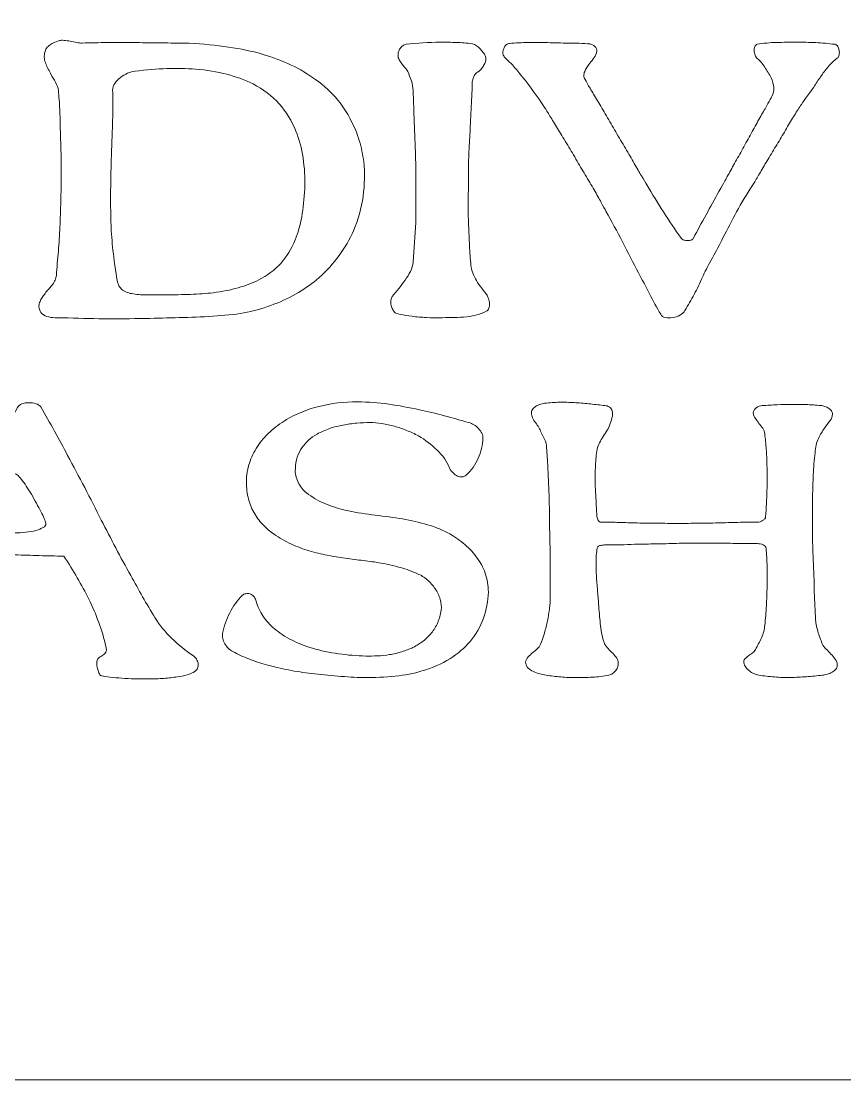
# Model space of a CAD drawing. Header units: inches. Extents: x 1.53 to 7.36, y 2.59 to 4.07.
# Drawn here: x 3.771 to 4.0908, y 2.5947 to 3.0057 of the extents above; entities that cross this region are included whole.
import ezdxf

# ---------------------------------------------------------------- set-up
doc = ezdxf.new("R2010")
doc.units = ezdxf.units.IN
doc.header["$MEASUREMENT"] = 0
doc.layers.add('Outlines & Holes', color=7, linetype='Continuous', lineweight=0)
doc.layers.add('Text', color=7, linetype='Continuous', lineweight=0)

# ---------------------------------------------------------------- blocks, each defined once
blk = doc.blocks.new('Block_0')
at = {"layer": 'Outlines & Holes'}
blk.add_lwpolyline([(7.36083, 3.39872), (3.23391, 3.39872), (2.54601, 4.07472), (1.53083, 4.07472), (1.53083, 2.59472), (7.36083, 2.59472)], close=True, dxfattribs=at)
blk = doc.blocks.new('Block_15')
at = {"layer": 'Text'}
for points, knots in [([(3.78591, 2.99813), (3.78637, 2.99823), (3.78697, 2.99826), (3.78771, 2.99821), (3.78846, 2.99815), (3.78926, 2.99805), (3.79012, 2.99789), (3.79098, 2.99773), (3.79181, 2.99757), (3.79261, 2.9974), (3.79341, 2.99724), (3.7941, 2.99717), (3.79468, 2.99717), (3.798, 2.99727), (3.8013, 2.99733), (3.80456, 2.99733), (3.80783, 2.99733), (3.81112, 2.99733), (3.81445, 2.99733), (3.81777, 2.99733), (3.82107, 2.9973), (3.82433, 2.99724), (3.8276, 2.99719), (3.83089, 2.99717), (3.83422, 2.99717), (3.83972, 2.99695), (3.84488, 2.99652), (3.84969, 2.99588), (3.8545, 2.99524), (3.85897, 2.99438), (3.8631, 2.99331), (3.86723, 2.99214), (3.87104, 2.99077), (3.87453, 2.98922), (3.87803, 2.98767), (3.88121, 2.98588), (3.88407, 2.98385), (3.88751, 2.9816), (3.89049, 2.97903), (3.89301, 2.97614), (3.89553, 2.97326), (3.8976, 2.97015), (3.8992, 2.96684), (3.90046, 2.96449), (3.90149, 2.96197), (3.9023, 2.9593), (3.9031, 2.95662), (3.90367, 2.9539), (3.90402, 2.95111), (3.90447, 2.94673), (3.90439, 2.94223), (3.90376, 2.93764), (3.90313, 2.93303), (3.90189, 2.92859), (3.90006, 2.92432), (3.89857, 2.921), (3.89671, 2.91779), (3.89447, 2.91469), (3.89224, 2.91159), (3.88963, 2.9087), (3.88665, 2.90603), (3.88424, 2.90399), (3.88158, 2.90209), (3.87866, 2.90033), (3.87574, 2.89856), (3.87255, 2.89704), (3.86912, 2.89576), (3.86591, 2.89447), (3.86247, 2.89346), (3.8588, 2.89271), (3.85513, 2.89196), (3.85124, 2.89148), (3.84711, 2.89127), (3.84275, 2.89094), (3.8384, 2.89073), (3.83405, 2.89062), (3.82969, 2.89051), (3.82534, 2.89041), (3.82098, 2.8903), (3.81571, 2.8902), (3.81043, 2.89014), (3.80516, 2.89014), (3.79989, 2.89014), (3.79462, 2.89025), (3.78935, 2.89046), (3.78832, 2.89046), (3.7872, 2.89046), (3.786, 2.89046), (3.78479, 2.89046), (3.78365, 2.89054), (3.78256, 2.8907), (3.78147, 2.89086), (3.78052, 2.89118), (3.77972, 2.89167), (3.77892, 2.89215), (3.7784, 2.89287), (3.77817, 2.89383), (3.77794, 2.89447), (3.77789, 2.89506), (3.778, 2.8956), (3.77811, 2.89613), (3.77829, 2.89667), (3.77852, 2.8972), (3.77875, 2.89773), (3.77906, 2.89827), (3.77946, 2.89881), (3.77986, 2.89934), (3.78026, 2.89988), (3.78067, 2.90041), (3.78107, 2.90094), (3.7815, 2.90145), (3.78196, 2.90193), (3.78241, 2.90242), (3.78284, 2.90292), (3.78325, 2.90346), (3.78365, 2.90399), (3.78396, 2.90455), (3.78419, 2.90514), (3.78442, 2.90573), (3.78459, 2.90635), (3.78471, 2.90699), (3.78494, 2.91009), (3.78519, 2.91322), (3.78548, 2.91638), (3.78577, 2.91953), (3.78597, 2.92266), (3.78608, 2.92576), (3.78619, 2.92908), (3.78631, 2.93242), (3.78643, 2.93579), (3.78654, 2.93916), (3.7866, 2.9425), (3.7866, 2.94582), (3.7866, 2.9486), (3.78657, 2.95144), (3.78651, 2.95432), (3.78645, 2.95721), (3.78637, 2.96005), (3.78625, 2.96283), (3.78625, 2.96539), (3.78619, 2.96793), (3.78608, 2.97045), (3.78597, 2.97296), (3.78579, 2.97545), (3.78557, 2.97791), (3.78557, 2.97898), (3.78531, 2.98005), (3.78479, 2.98112), (3.78428, 2.98219), (3.78368, 2.98326), (3.78299, 2.98433), (3.78264, 2.98507), (3.78227, 2.9858), (3.78187, 2.98649), (3.78147, 2.98719), (3.78112, 2.98788), (3.78084, 2.98858), (3.78055, 2.98927), (3.78032, 2.98997), (3.78015, 2.99067), (3.77998, 2.99136), (3.77995, 2.99203), (3.78006, 2.99267), (3.78018, 2.99353), (3.78038, 2.99422), (3.78067, 2.99476), (3.78095, 2.99529), (3.78135, 2.99577), (3.78187, 2.9962), (3.78239, 2.99663), (3.78296, 2.99698), (3.78359, 2.99724), (3.78422, 2.99751), (3.78499, 2.99781), (3.78591, 2.99813)], [0, 0, 0, 0, 1, 1, 1, 2, 2, 2, 3, 3, 3, 4, 4, 4, 5, 5, 5, 6, 6, 6, 7, 7, 7, 8, 8, 8, 9, 9, 9, 10, 10, 10, 11, 11, 11, 12, 12, 12, 13, 13, 13, 14, 14, 14, 15, 15, 15, 16, 16, 16, 17, 17, 17, 18, 18, 18, 19, 19, 19, 20, 20, 20, 21, 21, 21, 22, 22, 22, 23, 23, 23, 24, 24, 24, 25, 25, 25, 26, 26, 26, 27, 27, 27, 28, 28, 28, 29, 29, 29, 30, 30, 30, 31, 31, 31, 32, 32, 32, 33, 33, 33, 34, 34, 34, 35, 35, 35, 36, 36, 36, 37, 37, 37, 38, 38, 38, 39, 39, 39, 40, 40, 40, 41, 41, 41, 42, 42, 42, 43, 43, 43, 44, 44, 44, 45, 45, 45, 46, 46, 46, 47, 47, 47, 48, 48, 48, 49, 49, 49, 50, 50, 50, 51, 51, 51, 52, 52, 52, 53, 53, 53, 54, 54, 54, 55, 55, 55, 56, 56, 56, 57, 57, 57, 58, 58, 58, 58]), ([(3.92043, 2.99668), (3.92479, 2.99722), (3.9292, 2.99749), (3.93367, 2.99749), (3.93585, 2.99749), (3.93794, 2.99746), (3.93995, 2.9974), (3.94195, 2.99735), (3.94404, 2.99717), (3.94622, 2.99684), (3.94679, 2.99674), (3.94734, 2.9965), (3.94785, 2.99612), (3.94837, 2.99575), (3.94886, 2.99532), (3.94932, 2.99484), (3.94977, 2.99436), (3.9502, 2.99382), (3.9506, 2.99323), (3.95101, 2.99264), (3.95126, 2.99208), (3.95138, 2.99155), (3.95149, 2.99133), (3.95149, 2.99096), (3.95138, 2.99042), (3.95126, 2.98989), (3.95106, 2.98936), (3.95078, 2.98882), (3.95049, 2.98828), (3.95017, 2.9878), (3.94983, 2.98738), (3.94949, 2.98695), (3.94914, 2.98657), (3.9488, 2.98625), (3.948, 2.98583), (3.94742, 2.98534), (3.94708, 2.98481), (3.94674, 2.98427), (3.94648, 2.98369), (3.94631, 2.98305), (3.94613, 2.9824), (3.94605, 2.98173), (3.94605, 2.98104), (3.94605, 2.98034), (3.94605, 2.97957), (3.94605, 2.97871), (3.94593, 2.97646), (3.94582, 2.97419), (3.9457, 2.97189), (3.94559, 2.96959), (3.94547, 2.96732), (3.94536, 2.96507), (3.94525, 2.96208), (3.9451, 2.95911), (3.94493, 2.95617), (3.94476, 2.95323), (3.94467, 2.95031), (3.94467, 2.94742), (3.94467, 2.94411), (3.94464, 2.94079), (3.94459, 2.93748), (3.94453, 2.93416), (3.94456, 2.93079), (3.94467, 2.92737), (3.94479, 2.9248), (3.9449, 2.92221), (3.94502, 2.91959), (3.94513, 2.91696), (3.9453, 2.91437), (3.94553, 2.9118), (3.94553, 2.91073), (3.9457, 2.90969), (3.94605, 2.90868), (3.94639, 2.90766), (3.94682, 2.90667), (3.94734, 2.9057), (3.94785, 2.90474), (3.94848, 2.90375), (3.94923, 2.90274), (3.94997, 2.90172), (3.9508, 2.90068), (3.95172, 2.89961), (3.95195, 2.89918), (3.95218, 2.89865), (3.95241, 2.898), (3.95264, 2.89736), (3.95278, 2.89672), (3.95284, 2.89608), (3.9529, 2.89544), (3.95281, 2.89482), (3.95258, 2.89423), (3.95235, 2.89364), (3.95201, 2.89324), (3.95155, 2.89303), (3.95029, 2.89239), (3.94891, 2.89188), (3.94742, 2.8915), (3.94593, 2.89113), (3.94439, 2.89089), (3.94278, 2.89078), (3.94118, 2.89068), (3.9396, 2.89062), (3.93805, 2.89062), (3.93651, 2.89062), (3.93493, 2.89057), (3.93333, 2.89046), (3.93195, 2.89046), (3.93029, 2.89051), (3.92834, 2.89062), (3.92639, 2.89073), (3.92456, 2.89089), (3.92284, 2.89111), (3.92112, 2.89132), (3.9196, 2.89156), (3.91828, 2.89183), (3.91697, 2.89209), (3.91619, 2.89239), (3.91596, 2.89271), (3.91562, 2.89313), (3.91533, 2.89362), (3.9151, 2.89415), (3.91487, 2.89469), (3.9147, 2.89522), (3.91459, 2.89576), (3.91447, 2.89629), (3.91447, 2.89683), (3.91459, 2.89736), (3.9147, 2.89789), (3.91487, 2.89838), (3.9151, 2.89881), (3.9159, 2.89988), (3.91674, 2.90092), (3.9176, 2.90193), (3.91846, 2.90295), (3.91929, 2.90402), (3.92009, 2.90514), (3.92089, 2.90627), (3.92158, 2.90739), (3.92215, 2.90851), (3.92273, 2.90964), (3.92307, 2.91084), (3.92318, 2.91212), (3.92364, 2.91726), (3.92398, 2.92239), (3.92422, 2.92753), (3.92422, 2.93084), (3.92422, 2.93416), (3.92422, 2.93748), (3.92422, 2.94079), (3.92422, 2.94416), (3.92422, 2.94758), (3.92422, 2.95047), (3.92416, 2.95339), (3.92404, 2.95633), (3.92393, 2.95927), (3.92381, 2.96219), (3.9237, 2.96507), (3.92358, 2.96732), (3.9235, 2.96959), (3.92344, 2.97189), (3.92338, 2.97419), (3.9233, 2.97646), (3.92318, 2.97871), (3.92318, 2.98), (3.92295, 2.98125), (3.9225, 2.98248), (3.92204, 2.98371), (3.92158, 2.98491), (3.92112, 2.98609), (3.92078, 2.98663), (3.9204, 2.98714), (3.92, 2.98762), (3.9196, 2.9881), (3.9192, 2.9886), (3.9188, 2.98914), (3.9184, 2.98968), (3.91805, 2.99019), (3.91777, 2.99067), (3.91748, 2.99115), (3.91734, 2.99171), (3.91734, 2.99235), (3.91734, 2.99278), (3.9174, 2.99323), (3.91751, 2.99371), (3.91762, 2.99419), (3.91785, 2.99465), (3.9182, 2.99508), (3.91854, 2.99551), (3.91889, 2.99585), (3.91923, 2.99612), (3.91957, 2.99639), (3.91997, 2.99658), (3.92043, 2.99668)], [0, 0, 0, 0, 1, 1, 1, 2, 2, 2, 3, 3, 3, 4, 4, 4, 5, 5, 5, 6, 6, 6, 7, 7, 7, 8, 8, 8, 9, 9, 9, 10, 10, 10, 11, 11, 11, 12, 12, 12, 13, 13, 13, 14, 14, 14, 15, 15, 15, 16, 16, 16, 17, 17, 17, 18, 18, 18, 19, 19, 19, 20, 20, 20, 21, 21, 21, 22, 22, 22, 23, 23, 23, 24, 24, 24, 25, 25, 25, 26, 26, 26, 27, 27, 27, 28, 28, 28, 29, 29, 29, 30, 30, 30, 31, 31, 31, 32, 32, 32, 33, 33, 33, 34, 34, 34, 35, 35, 35, 36, 36, 36, 37, 37, 37, 38, 38, 38, 39, 39, 39, 40, 40, 40, 41, 41, 41, 42, 42, 42, 43, 43, 43, 44, 44, 44, 45, 45, 45, 46, 46, 46, 47, 47, 47, 48, 48, 48, 49, 49, 49, 50, 50, 50, 51, 51, 51, 52, 52, 52, 53, 53, 53, 54, 54, 54, 55, 55, 55, 56, 56, 56, 57, 57, 57, 58, 58, 58, 59, 59, 59, 60, 60, 60, 61, 61, 61, 62, 62, 62, 63, 63, 63, 64, 64, 64, 64]), ([(3.99189, 2.99684), (3.99221, 2.99674), (3.99254, 2.9966), (3.99286, 2.99644), (3.99318, 2.99628), (3.99348, 2.99607), (3.99375, 2.9958), (3.99402, 2.99553), (3.99424, 2.99524), (3.9944, 2.99492), (3.99456, 2.9946), (3.99459, 2.99428), (3.99448, 2.99396), (3.99437, 2.9931), (3.99405, 2.9923), (3.99351, 2.99155), (3.99297, 2.9908), (3.99237, 2.99005), (3.99172, 2.9893), (3.99129, 2.98877), (3.99091, 2.98823), (3.99059, 2.9877), (3.99026, 2.98716), (3.98999, 2.98663), (3.98978, 2.98609), (3.98956, 2.98556), (3.98945, 2.98502), (3.98945, 2.98449), (3.98945, 2.98395), (3.98962, 2.98347), (3.98994, 2.98305), (3.99037, 2.98219), (3.99102, 2.98104), (3.99189, 2.9796), (3.99275, 2.97815), (3.99372, 2.97652), (3.99481, 2.9747), (3.99589, 2.97288), (3.99702, 2.97096), (3.99821, 2.96892), (3.9994, 2.96689), (4.00062, 2.96481), (4.00186, 2.96267), (4.0031, 2.96053), (4.00435, 2.95841), (4.00559, 2.95633), (4.00684, 2.95424), (4.00797, 2.95229), (4.009, 2.95047), (4.01003, 2.94865), (4.01097, 2.94702), (4.01184, 2.94558), (4.0127, 2.94414), (4.01341, 2.94298), (4.01395, 2.94213), (4.016, 2.9386), (4.01814, 2.93509), (4.02036, 2.93162), (4.02257, 2.92814), (4.02487, 2.92475), (4.02725, 2.92143), (4.02747, 2.92111), (4.02782, 2.92087), (4.02831, 2.92071), (4.02879, 2.92055), (4.02928, 2.92047), (4.02976, 2.92047), (4.03025, 2.92047), (4.03071, 2.92055), (4.03114, 2.92071), (4.03157, 2.92087), (4.03185, 2.92111), (4.03196, 2.92143), (4.03358, 2.92442), (4.03522, 2.92745), (4.0369, 2.9305), (4.03858, 2.93354), (4.04023, 2.93656), (4.04185, 2.93956), (4.04228, 2.94031), (4.04288, 2.94135), (4.04363, 2.94269), (4.04439, 2.94403), (4.04523, 2.94552), (4.04615, 2.94718), (4.04707, 2.94884), (4.04807, 2.95063), (4.04915, 2.95256), (4.05023, 2.95448), (4.05131, 2.95643), (4.05239, 2.95841), (4.05347, 2.96039), (4.05453, 2.96232), (4.05556, 2.96419), (4.05658, 2.96606), (4.05756, 2.9678), (4.05848, 2.96941), (4.0594, 2.97101), (4.06021, 2.97243), (4.06091, 2.97366), (4.06161, 2.97489), (4.06213, 2.97582), (4.06245, 2.97646), (4.0631, 2.97753), (4.06334, 2.97868), (4.06318, 2.97992), (4.06302, 2.98114), (4.06267, 2.9824), (4.06213, 2.98369), (4.0618, 2.98433), (4.06142, 2.985), (4.06099, 2.98569), (4.06056, 2.98639), (4.06013, 2.98708), (4.05969, 2.98778), (4.05926, 2.98847), (4.05877, 2.98911), (4.05823, 2.9897), (4.05769, 2.99029), (4.0572, 2.9908), (4.05677, 2.99123), (4.05645, 2.99144), (4.05618, 2.99184), (4.05596, 2.99243), (4.05575, 2.99302), (4.05561, 2.99361), (4.05556, 2.99419), (4.0555, 2.99478), (4.05558, 2.99532), (4.0558, 2.9958), (4.05602, 2.99628), (4.05634, 2.99658), (4.05677, 2.99668), (4.05915, 2.99711), (4.06164, 2.99735), (4.06424, 2.9974), (4.06683, 2.99746), (4.06937, 2.99749), (4.07186, 2.99749), (4.07446, 2.99749), (4.077, 2.99743), (4.07948, 2.99733), (4.08197, 2.99722), (4.08446, 2.99701), (4.08695, 2.99668), (4.08738, 2.99658), (4.08773, 2.99631), (4.088, 2.99588), (4.08827, 2.99545), (4.08846, 2.99494), (4.08857, 2.99436), (4.08867, 2.99377), (4.08867, 2.99318), (4.08857, 2.99259), (4.08846, 2.992), (4.08824, 2.9916), (4.08792, 2.99139), (4.08651, 2.99032), (4.0853, 2.98917), (4.08427, 2.98794), (4.08324, 2.98671), (4.08227, 2.98542), (4.08135, 2.98409), (4.08043, 2.98275), (4.07954, 2.98141), (4.07867, 2.98008), (4.07781, 2.97874), (4.07683, 2.97737), (4.07575, 2.97598), (4.07532, 2.97545), (4.0747, 2.97457), (4.07389, 2.97334), (4.07308, 2.97211), (4.07218, 2.97071), (4.07121, 2.96917), (4.07024, 2.96761), (4.06921, 2.9659), (4.06813, 2.96403), (4.06705, 2.96216), (4.06594, 2.96028), (4.0648, 2.95841), (4.06367, 2.95654), (4.06253, 2.95467), (4.0614, 2.9528), (4.06026, 2.95093), (4.05923, 2.94919), (4.05832, 2.94758), (4.05739, 2.94598), (4.05656, 2.94456), (4.0558, 2.94333), (4.05504, 2.9421), (4.05445, 2.94116), (4.05402, 2.94052), (4.05185, 2.93721), (4.04988, 2.93384), (4.0481, 2.93041), (4.04631, 2.92699), (4.04461, 2.92373), (4.04299, 2.92063), (4.04158, 2.91795), (4.0402, 2.91539), (4.03885, 2.91293), (4.0375, 2.91046), (4.03639, 2.90827), (4.03552, 2.90635), (4.03455, 2.90399), (4.03347, 2.90175), (4.03228, 2.89961), (4.03109, 2.89747), (4.0299, 2.89538), (4.02871, 2.89335), (4.02828, 2.8926), (4.02763, 2.89199), (4.02676, 2.8915), (4.0259, 2.89102), (4.02498, 2.89073), (4.02401, 2.89062), (4.02303, 2.89051), (4.02209, 2.89051), (4.02117, 2.89062), (4.02025, 2.89073), (4.01963, 2.89116), (4.0193, 2.89191), (4.01779, 2.89447), (4.01633, 2.89712), (4.01492, 2.89985), (4.01351, 2.90258), (4.01211, 2.90528), (4.0107, 2.90795), (4.00865, 2.91191), (4.00657, 2.91592), (4.00446, 2.91999), (4.00235, 2.92405), (4.00021, 2.92801), (3.99805, 2.93186), (3.99762, 2.93271), (3.997, 2.93387), (3.99619, 2.93531), (3.99537, 2.93675), (3.99445, 2.93838), (3.99343, 2.9402), (3.9924, 2.94202), (3.99126, 2.94395), (3.99002, 2.94598), (3.98878, 2.94801), (3.98756, 2.95007), (3.98637, 2.95216), (3.98518, 2.95424), (3.98396, 2.9563), (3.98272, 2.95833), (3.98148, 2.96037), (3.98031, 2.96227), (3.97923, 2.96403), (3.97815, 2.9658), (3.97718, 2.9674), (3.97631, 2.96884), (3.97545, 2.97029), (3.97475, 2.97138), (3.97421, 2.97213), (3.97236, 2.97502), (3.97039, 2.97785), (3.96828, 2.98064), (3.96618, 2.98342), (3.96399, 2.98609), (3.96171, 2.98866), (3.96139, 2.98909), (3.96104, 2.98946), (3.96066, 2.98978), (3.96028, 2.9901), (3.9599, 2.99042), (3.95952, 2.99075), (3.95914, 2.99107), (3.95882, 2.99144), (3.95855, 2.99187), (3.95828, 2.9923), (3.95809, 2.99272), (3.95798, 2.99315), (3.95798, 2.99347), (3.95804, 2.99387), (3.95815, 2.99436), (3.95825, 2.99484), (3.95841, 2.99526), (3.95863, 2.99564), (3.95885, 2.99602), (3.95912, 2.99634), (3.95944, 2.9966), (3.95977, 2.99687), (3.96015, 2.99701), (3.96058, 2.99701), (3.96296, 2.99722), (3.96539, 2.99735), (3.96788, 2.9974), (3.97037, 2.99746), (3.97285, 2.99743), (3.97534, 2.99733), (3.97804, 2.99722), (3.98078, 2.99717), (3.98353, 2.99717), (3.98629, 2.99717), (3.98907, 2.99706), (3.99189, 2.99684)], [0, 0, 0, 0, 1, 1, 1, 2, 2, 2, 3, 3, 3, 4, 4, 4, 5, 5, 5, 6, 6, 6, 7, 7, 7, 8, 8, 8, 9, 9, 9, 10, 10, 10, 11, 11, 11, 12, 12, 12, 13, 13, 13, 14, 14, 14, 15, 15, 15, 16, 16, 16, 17, 17, 17, 18, 18, 18, 19, 19, 19, 20, 20, 20, 21, 21, 21, 22, 22, 22, 23, 23, 23, 24, 24, 24, 25, 25, 25, 26, 26, 26, 27, 27, 27, 28, 28, 28, 29, 29, 29, 30, 30, 30, 31, 31, 31, 32, 32, 32, 33, 33, 33, 34, 34, 34, 35, 35, 35, 36, 36, 36, 37, 37, 37, 38, 38, 38, 39, 39, 39, 40, 40, 40, 41, 41, 41, 42, 42, 42, 43, 43, 43, 44, 44, 44, 45, 45, 45, 46, 46, 46, 47, 47, 47, 48, 48, 48, 49, 49, 49, 50, 50, 50, 51, 51, 51, 52, 52, 52, 53, 53, 53, 54, 54, 54, 55, 55, 55, 56, 56, 56, 57, 57, 57, 58, 58, 58, 59, 59, 59, 60, 60, 60, 61, 61, 61, 62, 62, 62, 63, 63, 63, 64, 64, 64, 65, 65, 65, 66, 66, 66, 67, 67, 67, 68, 68, 68, 69, 69, 69, 70, 70, 70, 71, 71, 71, 72, 72, 72, 73, 73, 73, 74, 74, 74, 75, 75, 75, 76, 76, 76, 77, 77, 77, 78, 78, 78, 79, 79, 79, 80, 80, 80, 81, 81, 81, 82, 82, 82, 83, 83, 83, 84, 84, 84, 85, 85, 85, 86, 86, 86, 87, 87, 87, 88, 88, 88, 89, 89, 89, 90, 90, 90, 91, 91, 91, 92, 92, 92, 93, 93, 93, 94, 94, 94, 95, 95, 95, 96, 96, 96, 97, 97, 97, 98, 98, 98, 99, 99, 99, 100, 100, 100, 100]), ([(3.81531, 2.98625), (3.81439, 2.98615), (3.81342, 2.98588), (3.81238, 2.98545), (3.81135, 2.98502), (3.81041, 2.98446), (3.80955, 2.98377), (3.80869, 2.98307), (3.80797, 2.98232), (3.8074, 2.98152), (3.80682, 2.98072), (3.80654, 2.97984), (3.80654, 2.97887), (3.80665, 2.97609), (3.80668, 2.97328), (3.80663, 2.97045), (3.80657, 2.96761), (3.80648, 2.96475), (3.80637, 2.96187), (3.80625, 2.95866), (3.80614, 2.95542), (3.80602, 2.95216), (3.80591, 2.94889), (3.80585, 2.94566), (3.80585, 2.94245), (3.80574, 2.93945), (3.80571, 2.93643), (3.80577, 2.93338), (3.80582, 2.93034), (3.80591, 2.92731), (3.80602, 2.92432), (3.80625, 2.92089), (3.80657, 2.91747), (3.80697, 2.91405), (3.80737, 2.91063), (3.80791, 2.90725), (3.8086, 2.90394), (3.80883, 2.90319), (3.80915, 2.90258), (3.80955, 2.90209), (3.80995, 2.90161), (3.81049, 2.90119), (3.81118, 2.90081), (3.81187, 2.90044), (3.81261, 2.90017), (3.81342, 2.90001), (3.81422, 2.89985), (3.81508, 2.89971), (3.816, 2.89961), (3.81691, 2.8995), (3.81786, 2.89945), (3.81883, 2.89945), (3.8198, 2.89945), (3.82078, 2.89945), (3.82175, 2.89945), (3.82273, 2.89945), (3.82365, 2.89945), (3.8245, 2.89945), (3.82536, 2.89945), (3.82619, 2.89945), (3.827, 2.89945), (3.83044, 2.89945), (3.8337, 2.8995), (3.8368, 2.89961), (3.83989, 2.89971), (3.84281, 2.89993), (3.84556, 2.90025), (3.84912, 2.90068), (3.85235, 2.90132), (3.85528, 2.90218), (3.8582, 2.90303), (3.86086, 2.90404), (3.86327, 2.90522), (3.86659, 2.90693), (3.86943, 2.90907), (3.87178, 2.91164), (3.87413, 2.91421), (3.87599, 2.91726), (3.87737, 2.92079), (3.87851, 2.92346), (3.87937, 2.92646), (3.87995, 2.92977), (3.88052, 2.93309), (3.88092, 2.93673), (3.88115, 2.94068), (3.88126, 2.94496), (3.88104, 2.94895), (3.88046, 2.95264), (3.87989, 2.95633), (3.87897, 2.95978), (3.87771, 2.96299), (3.87611, 2.96694), (3.87393, 2.97048), (3.87118, 2.97358), (3.86843, 2.97668), (3.86505, 2.97925), (3.86104, 2.98128), (3.85806, 2.98278), (3.85468, 2.98403), (3.85089, 2.98505), (3.84711, 2.98606), (3.84304, 2.98674), (3.83869, 2.98706), (3.8317, 2.98759), (3.8239, 2.98732), (3.81531, 2.98625)], [0, 0, 0, 0, 1, 1, 1, 2, 2, 2, 3, 3, 3, 4, 4, 4, 5, 5, 5, 6, 6, 6, 7, 7, 7, 8, 8, 8, 9, 9, 9, 10, 10, 10, 11, 11, 11, 12, 12, 12, 13, 13, 13, 14, 14, 14, 15, 15, 15, 16, 16, 16, 17, 17, 17, 18, 18, 18, 19, 19, 19, 20, 20, 20, 21, 21, 21, 22, 22, 22, 23, 23, 23, 24, 24, 24, 25, 25, 25, 26, 26, 26, 27, 27, 27, 28, 28, 28, 29, 29, 29, 30, 30, 30, 31, 31, 31, 32, 32, 32, 33, 33, 33, 34, 34, 34, 35, 35, 35, 35])]:
    blk.add_open_spline(points, degree=3, knots=knots, dxfattribs=at)
blk = doc.blocks.new('Block_14')
at = {"layer": 'Text'}
blk.add_blockref('Block_15', (0, 0), dxfattribs=at)
blk = doc.blocks.new('Block_17')
at = {"layer": 'Text'}
for points, knots in [([(3.77867, 2.85596), (3.78043, 2.85286), (3.7822, 2.84973), (3.78396, 2.84657), (3.78572, 2.84342), (3.78743, 2.84024), (3.78909, 2.83703), (3.79129, 2.83296), (3.7935, 2.82882), (3.7957, 2.82459), (3.79791, 2.82036), (3.80006, 2.81617), (3.80216, 2.812), (3.80403, 2.80836), (3.8059, 2.80475), (3.80778, 2.80117), (3.80965, 2.79758), (3.81158, 2.79402), (3.81357, 2.79049), (3.81511, 2.78771), (3.81665, 2.78496), (3.8182, 2.78223), (3.81974, 2.7795), (3.82134, 2.7768), (3.82299, 2.77413), (3.82476, 2.77124), (3.82691, 2.76857), (3.82944, 2.76611), (3.83198, 2.76364), (3.83468, 2.76145), (3.83755, 2.75953), (3.83821, 2.7591), (3.83871, 2.75862), (3.83904, 2.75808), (3.83937, 2.75755), (3.83959, 2.75701), (3.8397, 2.75648), (3.83981, 2.75594), (3.83978, 2.75541), (3.83962, 2.75487), (3.83945, 2.75434), (3.8392, 2.75391), (3.83887, 2.75359), (3.83832, 2.75305), (3.83749, 2.7526), (3.83639, 2.75223), (3.83529, 2.75185), (3.83394, 2.75153), (3.83234, 2.75126), (3.83074, 2.751), (3.829, 2.75078), (3.82713, 2.75062), (3.82525, 2.75046), (3.82327, 2.75038), (3.82118, 2.75038), (3.81952, 2.75038), (3.81787, 2.75038), (3.81621, 2.75038), (3.81456, 2.75038), (3.81293, 2.75044), (3.81133, 2.75054), (3.80973, 2.75065), (3.80819, 2.75076), (3.8067, 2.75086), (3.80522, 2.75097), (3.80381, 2.75118), (3.80249, 2.75151), (3.80204, 2.75151), (3.80168, 2.75177), (3.80141, 2.75231), (3.80113, 2.75284), (3.80091, 2.7534), (3.80075, 2.75399), (3.80058, 2.75458), (3.80047, 2.75519), (3.80042, 2.75584), (3.80036, 2.75648), (3.80039, 2.75701), (3.8005, 2.75744), (3.80061, 2.75798), (3.80089, 2.75838), (3.80133, 2.75865), (3.80177, 2.75891), (3.80224, 2.75921), (3.80273, 2.75953), (3.80323, 2.75985), (3.80361, 2.76025), (3.80389, 2.76073), (3.80417, 2.76121), (3.80419, 2.76193), (3.80397, 2.7629), (3.8032, 2.76611), (3.80226, 2.76924), (3.80116, 2.77228), (3.80006, 2.77533), (3.79879, 2.77835), (3.79736, 2.78135), (3.79592, 2.78413), (3.79441, 2.78688), (3.79281, 2.78961), (3.79121, 2.79234), (3.78947, 2.79515), (3.7876, 2.79804), (3.7844, 2.79804), (3.78123, 2.79809), (3.77809, 2.7982), (3.77495, 2.7983), (3.77183, 2.79841), (3.76875, 2.79852), (3.76632, 2.79862), (3.76387, 2.79868), (3.76139, 2.79868), (3.7589, 2.79868), (3.7564, 2.79862), (3.75386, 2.79852), (3.75353, 2.79852), (3.75312, 2.79846), (3.75262, 2.79836), (3.75212, 2.79825), (3.75163, 2.79809), (3.75113, 2.79788), (3.75063, 2.79766), (3.75017, 2.79745), (3.74973, 2.79723), (3.74928, 2.79702), (3.74901, 2.79675), (3.7489, 2.79643), (3.74757, 2.79408), (3.74625, 2.79175), (3.74493, 2.78945), (3.74361, 2.78715), (3.74234, 2.78482), (3.74113, 2.78247), (3.7398, 2.77969), (3.73856, 2.77691), (3.7374, 2.77413), (3.73625, 2.77135), (3.73534, 2.76851), (3.73467, 2.76562), (3.73456, 2.76487), (3.73465, 2.76415), (3.73492, 2.76346), (3.7352, 2.76276), (3.73558, 2.76207), (3.73608, 2.76137), (3.73658, 2.76067), (3.73713, 2.76001), (3.73773, 2.75937), (3.73834, 2.75872), (3.73898, 2.75814), (3.73964, 2.7576), (3.7403, 2.75696), (3.74077, 2.75634), (3.74104, 2.75576), (3.74132, 2.75517), (3.7414, 2.75463), (3.74129, 2.75415), (3.74118, 2.75367), (3.74096, 2.75327), (3.74063, 2.75295), (3.7403, 2.75263), (3.73986, 2.75241), (3.73931, 2.75231), (3.7382, 2.75199), (3.73693, 2.75169), (3.7355, 2.75142), (3.73407, 2.75116), (3.73258, 2.75097), (3.73104, 2.75086), (3.72949, 2.75076), (3.72795, 2.75065), (3.72641, 2.75054), (3.72486, 2.75044), (3.72332, 2.75038), (3.72177, 2.75038), (3.71902, 2.75049), (3.71645, 2.7507), (3.71408, 2.75102), (3.71171, 2.75134), (3.70975, 2.75199), (3.70821, 2.75295), (3.70788, 2.75316), (3.70763, 2.75348), (3.70747, 2.75391), (3.7073, 2.75434), (3.70725, 2.75477), (3.7073, 2.75519), (3.70736, 2.75562), (3.70744, 2.75605), (3.70755, 2.75648), (3.70766, 2.7569), (3.70788, 2.75723), (3.70821, 2.75744), (3.70942, 2.7584), (3.7108, 2.75969), (3.71235, 2.76129), (3.71389, 2.7629), (3.71543, 2.76466), (3.71698, 2.76659), (3.71808, 2.76776), (3.71915, 2.76899), (3.7202, 2.77028), (3.72125, 2.77156), (3.72224, 2.77282), (3.72318, 2.77405), (3.72412, 2.77528), (3.72503, 2.77645), (3.72591, 2.77758), (3.72679, 2.7787), (3.72756, 2.77974), (3.72822, 2.78071), (3.72844, 2.78092), (3.72889, 2.78161), (3.72955, 2.78279), (3.73021, 2.78397), (3.73109, 2.78549), (3.73219, 2.78737), (3.7333, 2.78924), (3.73454, 2.7914), (3.73592, 2.79386), (3.73729, 2.79632), (3.73881, 2.799), (3.74046, 2.80189), (3.74168, 2.80403), (3.74292, 2.80624), (3.74419, 2.80854), (3.74545, 2.81085), (3.74675, 2.81317), (3.74807, 2.81552), (3.7494, 2.81788), (3.75072, 2.82031), (3.75204, 2.82283), (3.75336, 2.82534), (3.75474, 2.82783), (3.75618, 2.83029), (3.75849, 2.83467), (3.76083, 2.83906), (3.76321, 2.84345), (3.76557, 2.84783), (3.7677, 2.85189), (3.76957, 2.85564), (3.7699, 2.85628), (3.77048, 2.85676), (3.77131, 2.85708), (3.77214, 2.85741), (3.77305, 2.85757), (3.77404, 2.85757), (3.77503, 2.85757), (3.77594, 2.85743), (3.77677, 2.85716), (3.77759, 2.8569), (3.77823, 2.85649), (3.77867, 2.85596)], [0, 0, 0, 0, 1, 1, 1, 2, 2, 2, 3, 3, 3, 4, 4, 4, 5, 5, 5, 6, 6, 6, 7, 7, 7, 8, 8, 8, 9, 9, 9, 10, 10, 10, 11, 11, 11, 12, 12, 12, 13, 13, 13, 14, 14, 14, 15, 15, 15, 16, 16, 16, 17, 17, 17, 18, 18, 18, 19, 19, 19, 20, 20, 20, 21, 21, 21, 22, 22, 22, 23, 23, 23, 24, 24, 24, 25, 25, 25, 26, 26, 26, 27, 27, 27, 28, 28, 28, 29, 29, 29, 30, 30, 30, 31, 31, 31, 32, 32, 32, 33, 33, 33, 34, 34, 34, 35, 35, 35, 36, 36, 36, 37, 37, 37, 38, 38, 38, 39, 39, 39, 40, 40, 40, 41, 41, 41, 42, 42, 42, 43, 43, 43, 44, 44, 44, 45, 45, 45, 46, 46, 46, 47, 47, 47, 48, 48, 48, 49, 49, 49, 50, 50, 50, 51, 51, 51, 52, 52, 52, 53, 53, 53, 54, 54, 54, 55, 55, 55, 56, 56, 56, 57, 57, 57, 58, 58, 58, 59, 59, 59, 60, 60, 60, 61, 61, 61, 62, 62, 62, 63, 63, 63, 64, 64, 64, 65, 65, 65, 66, 66, 66, 67, 67, 67, 68, 68, 68, 69, 69, 69, 70, 70, 70, 71, 71, 71, 72, 72, 72, 73, 73, 73, 74, 74, 74, 75, 75, 75, 76, 76, 76, 77, 77, 77, 78, 78, 78, 79, 79, 79, 80, 80, 80, 81, 81, 81, 82, 82, 82, 83, 83, 83, 84, 84, 84, 84]), ([(3.90163, 2.85789), (3.90571, 2.85789), (3.90973, 2.85759), (3.9137, 2.857), (3.91767, 2.85642), (3.92164, 2.85569), (3.92561, 2.85484), (3.92881, 2.8542), (3.93203, 2.85342), (3.93529, 2.85251), (3.93854, 2.8516), (3.94171, 2.85072), (3.9448, 2.84986), (3.94546, 2.84965), (3.94612, 2.84935), (3.94678, 2.84898), (3.94744, 2.84861), (3.94805, 2.84812), (3.9486, 2.84754), (3.94915, 2.84695), (3.94959, 2.84633), (3.94992, 2.84569), (3.95025, 2.84505), (3.95036, 2.84441), (3.95025, 2.84377), (3.95025, 2.84248), (3.95009, 2.84117), (3.94976, 2.83984), (3.94943, 2.8385), (3.94899, 2.83721), (3.94844, 2.83598), (3.94788, 2.83475), (3.94722, 2.83358), (3.94645, 2.83245), (3.94568, 2.83133), (3.9448, 2.83034), (3.9438, 2.82948), (3.94336, 2.82906), (3.94284, 2.82882), (3.94223, 2.82876), (3.94163, 2.82871), (3.94102, 2.82882), (3.94041, 2.82909), (3.93981, 2.82935), (3.93923, 2.82975), (3.93868, 2.83029), (3.93812, 2.83082), (3.93769, 2.83146), (3.93735, 2.83221), (3.93625, 2.83478), (3.93463, 2.83711), (3.93247, 2.83919), (3.93032, 2.84128), (3.92793, 2.84312), (3.92528, 2.84473), (3.92374, 2.84548), (3.92219, 2.84617), (3.92065, 2.84682), (3.9191, 2.84746), (3.91753, 2.84799), (3.91594, 2.84842), (3.91434, 2.84884), (3.91271, 2.84919), (3.91106, 2.84946), (3.9094, 2.84973), (3.90786, 2.84986), (3.90643, 2.84986), (3.90477, 2.84986), (3.90306, 2.84978), (3.9013, 2.84962), (3.89953, 2.84946), (3.89777, 2.84922), (3.89601, 2.8489), (3.89424, 2.84858), (3.8925, 2.84812), (3.8908, 2.84754), (3.88909, 2.84695), (3.88746, 2.84623), (3.88592, 2.84537), (3.8847, 2.84473), (3.8836, 2.84395), (3.88261, 2.84304), (3.88162, 2.84213), (3.88076, 2.84114), (3.88005, 2.84007), (3.87933, 2.83901), (3.87872, 2.83777), (3.87823, 2.83639), (3.87773, 2.83499), (3.87748, 2.8335), (3.87748, 2.83189), (3.87737, 2.83104), (3.87743, 2.83018), (3.87765, 2.82932), (3.87787, 2.82847), (3.87817, 2.82761), (3.87856, 2.82676), (3.87894, 2.8259), (3.87941, 2.82512), (3.87996, 2.82443), (3.88051, 2.82373), (3.88112, 2.82312), (3.88178, 2.82259), (3.88399, 2.82087), (3.88636, 2.81948), (3.88889, 2.81841), (3.89143, 2.81734), (3.89408, 2.81649), (3.89683, 2.81585), (3.90014, 2.8151), (3.90359, 2.81451), (3.90717, 2.81408), (3.91075, 2.81365), (3.91431, 2.81317), (3.91784, 2.81264), (3.92115, 2.8121), (3.9244, 2.81141), (3.9276, 2.81055), (3.93079, 2.8097), (3.93382, 2.80852), (3.93669, 2.80702), (3.93868, 2.80595), (3.94063, 2.80464), (3.94256, 2.80309), (3.94449, 2.80154), (3.9462, 2.79977), (3.94769, 2.79779), (3.94918, 2.79581), (3.95034, 2.79368), (3.95117, 2.79138), (3.95199, 2.78908), (3.9524, 2.78664), (3.9524, 2.78408), (3.95229, 2.78055), (3.95166, 2.77715), (3.9505, 2.77389), (3.94934, 2.77062), (3.94761, 2.7676), (3.94529, 2.76482), (3.9432, 2.76236), (3.94058, 2.76014), (3.93744, 2.75816), (3.93429, 2.75618), (3.93068, 2.75461), (3.9266, 2.75343), (3.92352, 2.75247), (3.92007, 2.7518), (3.91627, 2.75142), (3.91246, 2.75105), (3.90835, 2.75086), (3.90395, 2.75086), (3.90075, 2.75097), (3.89741, 2.75116), (3.89394, 2.75142), (3.89047, 2.75169), (3.88708, 2.75204), (3.88377, 2.75247), (3.88079, 2.75279), (3.87781, 2.75324), (3.87484, 2.75383), (3.87186, 2.75442), (3.86899, 2.75509), (3.86624, 2.75584), (3.86392, 2.75648), (3.86166, 2.75723), (3.85946, 2.75808), (3.85725, 2.75894), (3.85516, 2.7599), (3.85317, 2.76097), (3.85251, 2.76129), (3.85193, 2.76172), (3.85143, 2.76226), (3.85094, 2.76279), (3.8505, 2.76338), (3.85011, 2.76402), (3.84972, 2.76466), (3.84945, 2.76533), (3.84928, 2.76603), (3.84912, 2.76672), (3.84909, 2.76739), (3.8492, 2.76803), (3.84975, 2.77081), (3.85069, 2.77349), (3.85201, 2.77606), (3.85334, 2.77862), (3.85499, 2.78087), (3.85697, 2.78279), (3.85731, 2.78311), (3.85772, 2.78333), (3.85821, 2.78343), (3.85871, 2.78354), (3.85923, 2.78352), (3.85979, 2.78336), (3.86034, 2.78319), (3.86083, 2.7829), (3.86127, 2.78247), (3.86171, 2.78204), (3.86199, 2.78151), (3.8621, 2.78087), (3.86276, 2.77862), (3.8637, 2.77659), (3.86491, 2.77477), (3.86613, 2.77295), (3.86756, 2.77135), (3.86921, 2.76996), (3.8712, 2.76825), (3.87346, 2.76675), (3.87599, 2.76546), (3.87853, 2.76418), (3.88123, 2.76311), (3.8841, 2.76226), (3.8873, 2.76129), (3.89069, 2.76057), (3.89427, 2.76009), (3.89785, 2.75961), (3.90135, 2.75931), (3.90477, 2.75921), (3.9062, 2.75921), (3.90772, 2.75923), (3.90932, 2.75929), (3.91092, 2.75934), (3.91249, 2.7595), (3.91403, 2.75977), (3.91558, 2.76003), (3.91715, 2.76041), (3.91875, 2.76089), (3.92035, 2.76137), (3.92181, 2.76193), (3.92313, 2.76258), (3.92456, 2.76332), (3.92589, 2.76415), (3.9271, 2.76506), (3.92831, 2.76597), (3.92939, 2.76701), (3.93032, 2.76819), (3.93126, 2.76937), (3.93206, 2.7707), (3.93272, 2.7722), (3.93338, 2.7737), (3.93382, 2.7753), (3.93405, 2.77702), (3.93427, 2.7784), (3.93416, 2.77983), (3.93372, 2.78127), (3.93327, 2.78271), (3.93261, 2.78408), (3.93173, 2.78536), (3.93085, 2.78664), (3.92983, 2.78779), (3.92867, 2.78881), (3.92751, 2.78982), (3.92627, 2.7906), (3.92495, 2.79114), (3.92274, 2.7921), (3.92054, 2.7929), (3.91833, 2.79354), (3.91613, 2.79418), (3.91389, 2.79472), (3.91164, 2.79515), (3.90937, 2.79558), (3.90709, 2.79592), (3.90477, 2.79619), (3.90246, 2.79646), (3.90011, 2.79675), (3.89774, 2.79707), (3.89537, 2.7974), (3.89303, 2.79777), (3.89071, 2.7982), (3.8884, 2.79862), (3.88608, 2.79916), (3.88377, 2.7998), (3.88145, 2.80044), (3.87914, 2.80127), (3.87682, 2.80229), (3.8745, 2.8033), (3.87219, 2.80456), (3.86987, 2.80606), (3.86822, 2.80713), (3.8667, 2.80836), (3.86533, 2.80975), (3.86395, 2.81114), (3.86273, 2.81269), (3.86169, 2.8144), (3.86064, 2.81611), (3.85984, 2.81801), (3.85929, 2.8201), (3.85874, 2.82218), (3.85846, 2.82446), (3.85846, 2.82692), (3.85846, 2.82938), (3.85885, 2.83176), (3.85962, 2.83406), (3.86039, 2.83636), (3.86144, 2.83852), (3.86276, 2.84056), (3.86409, 2.84259), (3.86571, 2.84449), (3.86764, 2.84625), (3.86957, 2.84802), (3.87169, 2.8496), (3.87401, 2.85099), (3.87776, 2.85323), (3.88197, 2.85494), (3.88666, 2.85612), (3.89135, 2.8573), (3.89634, 2.85789), (3.90163, 2.85789)], [0, 0, 0, 0, 1, 1, 1, 2, 2, 2, 3, 3, 3, 4, 4, 4, 5, 5, 5, 6, 6, 6, 7, 7, 7, 8, 8, 8, 9, 9, 9, 10, 10, 10, 11, 11, 11, 12, 12, 12, 13, 13, 13, 14, 14, 14, 15, 15, 15, 16, 16, 16, 17, 17, 17, 18, 18, 18, 19, 19, 19, 20, 20, 20, 21, 21, 21, 22, 22, 22, 23, 23, 23, 24, 24, 24, 25, 25, 25, 26, 26, 26, 27, 27, 27, 28, 28, 28, 29, 29, 29, 30, 30, 30, 31, 31, 31, 32, 32, 32, 33, 33, 33, 34, 34, 34, 35, 35, 35, 36, 36, 36, 37, 37, 37, 38, 38, 38, 39, 39, 39, 40, 40, 40, 41, 41, 41, 42, 42, 42, 43, 43, 43, 44, 44, 44, 45, 45, 45, 46, 46, 46, 47, 47, 47, 48, 48, 48, 49, 49, 49, 50, 50, 50, 51, 51, 51, 52, 52, 52, 53, 53, 53, 54, 54, 54, 55, 55, 55, 56, 56, 56, 57, 57, 57, 58, 58, 58, 59, 59, 59, 60, 60, 60, 61, 61, 61, 62, 62, 62, 63, 63, 63, 64, 64, 64, 65, 65, 65, 66, 66, 66, 67, 67, 67, 68, 68, 68, 69, 69, 69, 70, 70, 70, 71, 71, 71, 72, 72, 72, 73, 73, 73, 74, 74, 74, 75, 75, 75, 76, 76, 76, 77, 77, 77, 78, 78, 78, 79, 79, 79, 80, 80, 80, 81, 81, 81, 82, 82, 82, 83, 83, 83, 84, 84, 84, 85, 85, 85, 86, 86, 86, 87, 87, 87, 88, 88, 88, 89, 89, 89, 90, 90, 90, 91, 91, 91, 92, 92, 92, 93, 93, 93, 94, 94, 94, 95, 95, 95, 96, 96, 96, 97, 97, 97, 98, 98, 98, 99, 99, 99, 100, 100, 100, 101, 101, 101, 102, 102, 102, 102]), ([(3.99765, 2.85644), (3.9982, 2.85644), (3.99878, 2.85625), (3.99939, 2.85588), (3.99999, 2.8555), (4.00035, 2.855), (4.00046, 2.85436), (4.00068, 2.8535), (4.00066, 2.85259), (4.00038, 2.85163), (4.0001, 2.85066), (3.9998, 2.8497), (3.99947, 2.84874), (3.99914, 2.84788), (3.9987, 2.84705), (3.99815, 2.84625), (3.9976, 2.84545), (3.99707, 2.84465), (3.99658, 2.84384), (3.99608, 2.84304), (3.99564, 2.84224), (3.99525, 2.84144), (3.99487, 2.84064), (3.99462, 2.83975), (3.99451, 2.83879), (3.99418, 2.83665), (3.99398, 2.83448), (3.99393, 2.83229), (3.99387, 2.8301), (3.99385, 2.82788), (3.99385, 2.82563), (3.99396, 2.8236), (3.99407, 2.82162), (3.99418, 2.8197), (3.99429, 2.81777), (3.9944, 2.81579), (3.99451, 2.81376), (3.99451, 2.81354), (3.99454, 2.81331), (3.99459, 2.81304), (3.99465, 2.81277), (3.99473, 2.8125), (3.99484, 2.81224), (3.99495, 2.81197), (3.99509, 2.81175), (3.99525, 2.81159), (3.99542, 2.81143), (3.99561, 2.8113), (3.99583, 2.81119), (3.99804, 2.81119), (4.00024, 2.81117), (4.00245, 2.81111), (4.00465, 2.81106), (4.00686, 2.81098), (4.00906, 2.81087), (4.01193, 2.81087), (4.0148, 2.81085), (4.01766, 2.81079), (4.02053, 2.81074), (4.0234, 2.81071), (4.02627, 2.81071), (4.0288, 2.81071), (4.03134, 2.81074), (4.03387, 2.81079), (4.03641, 2.81085), (4.03894, 2.81087), (4.04148, 2.81087), (4.04413, 2.81098), (4.04672, 2.81106), (4.04925, 2.81111), (4.05179, 2.81117), (4.05433, 2.81119), (4.05686, 2.81119), (4.05719, 2.81119), (4.05752, 2.81125), (4.05785, 2.81136), (4.05819, 2.81146), (4.05852, 2.81162), (4.05885, 2.81184), (4.05918, 2.81205), (4.05945, 2.81226), (4.05967, 2.81248), (4.05989, 2.81269), (4.06, 2.81296), (4.06, 2.81328), (4.06011, 2.81499), (4.06022, 2.81667), (4.06034, 2.81833), (4.06044, 2.81999), (4.0605, 2.82168), (4.0605, 2.82339), (4.06061, 2.82499), (4.06067, 2.82665), (4.06067, 2.82836), (4.06067, 2.83007), (4.06061, 2.83178), (4.0605, 2.8335), (4.0605, 2.83553), (4.06042, 2.83753), (4.06025, 2.83951), (4.06009, 2.84149), (4.05989, 2.8435), (4.05967, 2.84553), (4.05967, 2.84628), (4.05943, 2.84698), (4.05893, 2.84762), (4.05843, 2.84826), (4.05794, 2.8489), (4.05744, 2.84954), (4.05695, 2.85018), (4.05648, 2.85082), (4.05604, 2.85147), (4.05559, 2.85211), (4.05532, 2.85286), (4.05521, 2.85371), (4.05521, 2.85403), (4.05532, 2.85436), (4.05554, 2.85468), (4.05576, 2.855), (4.05604, 2.85529), (4.05637, 2.85556), (4.0567, 2.85582), (4.05708, 2.85604), (4.05752, 2.8562), (4.05796, 2.85636), (4.05835, 2.85644), (4.05868, 2.85644), (4.06067, 2.85655), (4.06259, 2.85665), (4.06447, 2.85676), (4.06634, 2.85687), (4.06816, 2.85692), (4.06993, 2.85692), (4.0718, 2.85692), (4.0737, 2.8569), (4.07563, 2.85684), (4.07756, 2.85679), (4.07952, 2.85665), (4.08151, 2.85644), (4.08195, 2.85644), (4.08244, 2.85633), (4.08299, 2.85612), (4.08354, 2.85591), (4.08404, 2.85566), (4.08448, 2.8554), (4.08492, 2.85513), (4.08528, 2.85481), (4.08556, 2.85444), (4.08583, 2.85406), (4.08597, 2.85361), (4.08597, 2.85307), (4.08597, 2.85221), (4.08564, 2.85136), (4.08498, 2.8505), (4.08432, 2.84965), (4.0836, 2.84868), (4.08283, 2.84762), (4.08206, 2.84655), (4.08128, 2.84523), (4.08051, 2.84368), (4.07974, 2.84213), (4.0793, 2.84029), (4.07919, 2.83815), (4.07886, 2.83526), (4.07864, 2.8324), (4.07853, 2.82957), (4.07842, 2.82673), (4.07831, 2.82392), (4.0782, 2.82114), (4.0782, 2.81825), (4.0782, 2.81539), (4.0782, 2.81256), (4.0782, 2.80972), (4.0782, 2.80691), (4.0782, 2.80413), (4.07831, 2.80146), (4.07842, 2.79878), (4.07853, 2.79611), (4.07864, 2.79344), (4.07875, 2.79076), (4.07886, 2.78809), (4.07886, 2.78573), (4.07891, 2.78338), (4.07903, 2.78103), (4.07913, 2.77867), (4.07924, 2.77632), (4.07936, 2.77397), (4.07946, 2.77225), (4.07977, 2.77057), (4.08027, 2.76891), (4.08076, 2.76726), (4.08134, 2.76562), (4.082, 2.76402), (4.08233, 2.76327), (4.08283, 2.76258), (4.08349, 2.76193), (4.08415, 2.76129), (4.08478, 2.76065), (4.08539, 2.76001), (4.086, 2.75937), (4.08655, 2.7587), (4.08705, 2.758), (4.08754, 2.75731), (4.08779, 2.75653), (4.08779, 2.75567), (4.08779, 2.75503), (4.0876, 2.7545), (4.08721, 2.75407), (4.08682, 2.75364), (4.08636, 2.75327), (4.08581, 2.75295), (4.08525, 2.75263), (4.08462, 2.75236), (4.0839, 2.75215), (4.08319, 2.75193), (4.08255, 2.75183), (4.082, 2.75183), (4.08002, 2.75151), (4.07798, 2.75129), (4.07588, 2.75118), (4.07379, 2.75108), (4.07169, 2.75097), (4.0696, 2.75086), (4.06761, 2.75086), (4.06557, 2.75094), (4.06348, 2.7511), (4.06138, 2.75126), (4.05934, 2.75151), (4.05736, 2.75183), (4.0567, 2.75193), (4.05606, 2.75212), (4.05546, 2.75239), (4.05485, 2.75265), (4.05427, 2.753), (4.05372, 2.75343), (4.05317, 2.75386), (4.0527, 2.75434), (4.05231, 2.75487), (4.05193, 2.75541), (4.05168, 2.756), (4.05157, 2.75664), (4.05146, 2.75717), (4.0516, 2.75766), (4.05198, 2.75808), (4.05237, 2.75851), (4.05281, 2.75891), (4.05331, 2.75929), (4.0538, 2.75966), (4.05433, 2.76003), (4.05488, 2.76041), (4.05543, 2.76078), (4.05581, 2.76124), (4.05604, 2.76177), (4.05692, 2.76327), (4.05771, 2.76479), (4.05843, 2.76635), (4.05915, 2.7679), (4.05956, 2.76953), (4.05967, 2.77124), (4.06, 2.7737), (4.06022, 2.77619), (4.06034, 2.7787), (4.06044, 2.78121), (4.06053, 2.78373), (4.06058, 2.78624), (4.06064, 2.78876), (4.06064, 2.79127), (4.06058, 2.79379), (4.06053, 2.7963), (4.06039, 2.79873), (4.06017, 2.80109), (4.06017, 2.80141), (4.06006, 2.80167), (4.05984, 2.80189), (4.05962, 2.8021), (4.05934, 2.80229), (4.05901, 2.80245), (4.05868, 2.80261), (4.05832, 2.80272), (4.05794, 2.80277), (4.05755, 2.80282), (4.05719, 2.80285), (4.05686, 2.80285), (4.05433, 2.80285), (4.05179, 2.80288), (4.04925, 2.80293), (4.04672, 2.80298), (4.04418, 2.80301), (4.04165, 2.80301), (4.03911, 2.80301), (4.03657, 2.80301), (4.03404, 2.80301), (4.0315, 2.80301), (4.02897, 2.80301), (4.02643, 2.80301), (4.02378, 2.8029), (4.02114, 2.80282), (4.01849, 2.80277), (4.01584, 2.80272), (4.0132, 2.80269), (4.01055, 2.80269), (4.00868, 2.80258), (4.00686, 2.8025), (4.00509, 2.80245), (4.00333, 2.80239), (4.00151, 2.80237), (3.99964, 2.80237), (3.9992, 2.80237), (3.99873, 2.80237), (3.99823, 2.80237), (3.99773, 2.80237), (3.99724, 2.80234), (3.99674, 2.80229), (3.99625, 2.80223), (3.9958, 2.80213), (3.99542, 2.80197), (3.99503, 2.80181), (3.99478, 2.80151), (3.99468, 2.80109), (3.99434, 2.79926), (3.99418, 2.79747), (3.99418, 2.79571), (3.99418, 2.79395), (3.99423, 2.79215), (3.99434, 2.79033), (3.99445, 2.78851), (3.99459, 2.78667), (3.99476, 2.7848), (3.99492, 2.78293), (3.99506, 2.78113), (3.99517, 2.77942), (3.99528, 2.77814), (3.99539, 2.77686), (3.9955, 2.77557), (3.99561, 2.77429), (3.99572, 2.77306), (3.99583, 2.77188), (3.99594, 2.7707), (3.99611, 2.7695), (3.99633, 2.76827), (3.99655, 2.76704), (3.99688, 2.76579), (3.99732, 2.7645), (3.99754, 2.76386), (3.99793, 2.76322), (3.99848, 2.76258), (3.99903, 2.76193), (3.99961, 2.76132), (4.00022, 2.76073), (4.00082, 2.76014), (4.00137, 2.75953), (4.00187, 2.75889), (4.00237, 2.75824), (4.00267, 2.7576), (4.00278, 2.75696), (4.00289, 2.75642), (4.00286, 2.75586), (4.0027, 2.75528), (4.00253, 2.75468), (4.00225, 2.75415), (4.00187, 2.75367), (4.00148, 2.75319), (4.00107, 2.75279), (4.00063, 2.75247), (4.00019, 2.75215), (3.99969, 2.75193), (3.99914, 2.75183), (3.99704, 2.7514), (3.99492, 2.75113), (3.99277, 2.75102), (3.99062, 2.75091), (3.98844, 2.75086), (3.98624, 2.75086), (3.98436, 2.75086), (3.98246, 2.75094), (3.98053, 2.7511), (3.9786, 2.75126), (3.9767, 2.75151), (3.97483, 2.75183), (3.97406, 2.75193), (3.97323, 2.75209), (3.97235, 2.75231), (3.97146, 2.75252), (3.97064, 2.75281), (3.96987, 2.75319), (3.96909, 2.75356), (3.96843, 2.75402), (3.96788, 2.75455), (3.96733, 2.75509), (3.967, 2.75567), (3.96689, 2.75632), (3.96678, 2.75707), (3.96697, 2.75776), (3.96747, 2.7584), (3.96796, 2.75905), (3.96854, 2.75963), (3.9692, 2.76017), (3.96987, 2.7607), (3.97053, 2.76127), (3.97119, 2.76185), (3.97185, 2.76244), (3.97235, 2.76311), (3.97268, 2.76386), (3.97323, 2.76504), (3.97373, 2.76645), (3.97417, 2.76811), (3.97461, 2.76977), (3.97499, 2.77137), (3.97532, 2.77292), (3.97566, 2.77447), (3.9759, 2.77587), (3.97607, 2.7771), (3.97623, 2.77833), (3.97632, 2.77916), (3.97632, 2.77958), (3.97632, 2.78204), (3.97632, 2.7845), (3.97632, 2.78697), (3.97632, 2.78942), (3.97632, 2.79188), (3.97632, 2.79435), (3.97632, 2.7968), (3.97632, 2.79929), (3.97632, 2.80181), (3.97632, 2.80432), (3.97626, 2.80681), (3.97615, 2.80927), (3.97615, 2.81184), (3.97612, 2.81443), (3.97607, 2.81705), (3.97601, 2.81967), (3.97593, 2.82227), (3.97582, 2.82483), (3.97571, 2.8274), (3.9756, 2.82997), (3.97549, 2.83253), (3.97538, 2.8351), (3.97521, 2.83761), (3.97499, 2.84007), (3.97499, 2.84125), (3.97472, 2.84235), (3.97417, 2.84336), (3.97361, 2.84438), (3.97312, 2.84542), (3.97268, 2.84649), (3.97246, 2.84714), (3.97212, 2.84778), (3.97169, 2.84842), (3.97124, 2.84906), (3.9708, 2.84967), (3.97036, 2.85026), (3.96992, 2.85085), (3.96959, 2.85149), (3.96937, 2.85219), (3.96915, 2.85288), (3.96909, 2.85355), (3.9692, 2.8542), (3.96931, 2.85473), (3.96959, 2.85518), (3.97003, 2.85556), (3.97047, 2.85593), (3.97097, 2.85625), (3.97152, 2.85652), (3.97207, 2.85679), (3.97265, 2.857), (3.97326, 2.85716), (3.97386, 2.85732), (3.97444, 2.85741), (3.97499, 2.85741), (3.97687, 2.85762), (3.97877, 2.85773), (3.9807, 2.85773), (3.98263, 2.85773), (3.98453, 2.85767), (3.98641, 2.85757), (3.98828, 2.85746), (3.99015, 2.8573), (3.99203, 2.85708), (3.9939, 2.85687), (3.99578, 2.85665), (3.99765, 2.85644)], [0, 0, 0, 0, 1, 1, 1, 2, 2, 2, 3, 3, 3, 4, 4, 4, 5, 5, 5, 6, 6, 6, 7, 7, 7, 8, 8, 8, 9, 9, 9, 10, 10, 10, 11, 11, 11, 12, 12, 12, 13, 13, 13, 14, 14, 14, 15, 15, 15, 16, 16, 16, 17, 17, 17, 18, 18, 18, 19, 19, 19, 20, 20, 20, 21, 21, 21, 22, 22, 22, 23, 23, 23, 24, 24, 24, 25, 25, 25, 26, 26, 26, 27, 27, 27, 28, 28, 28, 29, 29, 29, 30, 30, 30, 31, 31, 31, 32, 32, 32, 33, 33, 33, 34, 34, 34, 35, 35, 35, 36, 36, 36, 37, 37, 37, 38, 38, 38, 39, 39, 39, 40, 40, 40, 41, 41, 41, 42, 42, 42, 43, 43, 43, 44, 44, 44, 45, 45, 45, 46, 46, 46, 47, 47, 47, 48, 48, 48, 49, 49, 49, 50, 50, 50, 51, 51, 51, 52, 52, 52, 53, 53, 53, 54, 54, 54, 55, 55, 55, 56, 56, 56, 57, 57, 57, 58, 58, 58, 59, 59, 59, 60, 60, 60, 61, 61, 61, 62, 62, 62, 63, 63, 63, 64, 64, 64, 65, 65, 65, 66, 66, 66, 67, 67, 67, 68, 68, 68, 69, 69, 69, 70, 70, 70, 71, 71, 71, 72, 72, 72, 73, 73, 73, 74, 74, 74, 75, 75, 75, 76, 76, 76, 77, 77, 77, 78, 78, 78, 79, 79, 79, 80, 80, 80, 81, 81, 81, 82, 82, 82, 83, 83, 83, 84, 84, 84, 85, 85, 85, 86, 86, 86, 87, 87, 87, 88, 88, 88, 89, 89, 89, 90, 90, 90, 91, 91, 91, 92, 92, 92, 93, 93, 93, 94, 94, 94, 95, 95, 95, 96, 96, 96, 97, 97, 97, 98, 98, 98, 99, 99, 99, 100, 100, 100, 101, 101, 101, 102, 102, 102, 103, 103, 103, 104, 104, 104, 105, 105, 105, 106, 106, 106, 107, 107, 107, 108, 108, 108, 109, 109, 109, 110, 110, 110, 111, 111, 111, 112, 112, 112, 113, 113, 113, 114, 114, 114, 115, 115, 115, 116, 116, 116, 117, 117, 117, 118, 118, 118, 119, 119, 119, 120, 120, 120, 121, 121, 121, 122, 122, 122, 123, 123, 123, 124, 124, 124, 125, 125, 125, 126, 126, 126, 127, 127, 127, 128, 128, 128, 129, 129, 129, 130, 130, 130, 131, 131, 131, 132, 132, 132, 133, 133, 133, 134, 134, 134, 135, 135, 135, 136, 136, 136, 137, 137, 137, 138, 138, 138, 139, 139, 139, 140, 140, 140, 141, 141, 141, 142, 142, 142, 143, 143, 143, 144, 144, 144, 145, 145, 145, 146, 146, 146, 147, 147, 147, 148, 148, 148, 149, 149, 149, 150, 150, 150, 151, 151, 151, 152, 152, 152, 153, 153, 153, 154, 154, 154, 155, 155, 155, 156, 156, 156, 157, 157, 157, 158, 158, 158, 159, 159, 159, 160, 160, 160, 160]), ([(3.76841, 2.82997), (3.76819, 2.82997), (3.76778, 2.82973), (3.76717, 2.82925), (3.76657, 2.82876), (3.76593, 2.82807), (3.76527, 2.82716), (3.76461, 2.82625), (3.76395, 2.82523), (3.76329, 2.82411), (3.76263, 2.82299), (3.76202, 2.82178), (3.76147, 2.8205), (3.76081, 2.81911), (3.76017, 2.8178), (3.75957, 2.81657), (3.75896, 2.81534), (3.75841, 2.81427), (3.75791, 2.81336), (3.75742, 2.81245), (3.757, 2.81173), (3.75667, 2.81119), (3.75634, 2.81066), (3.75618, 2.81034), (3.75618, 2.81023), (3.75618, 2.8097), (3.75653, 2.80921), (3.75725, 2.80879), (3.75797, 2.80836), (3.7589, 2.80801), (3.76006, 2.80774), (3.76122, 2.80748), (3.76251, 2.80729), (3.76395, 2.80718), (3.76538, 2.80707), (3.76687, 2.80702), (3.76841, 2.80702), (3.76996, 2.80702), (3.77145, 2.8071), (3.77288, 2.80726), (3.77431, 2.80742), (3.77561, 2.80766), (3.77677, 2.80798), (3.77792, 2.80831), (3.77886, 2.80868), (3.77958, 2.80911), (3.7803, 2.80954), (3.78065, 2.81002), (3.78065, 2.81055), (3.78065, 2.81087), (3.78051, 2.81138), (3.78024, 2.81208), (3.77996, 2.81277), (3.77958, 2.8136), (3.77908, 2.81456), (3.77859, 2.81552), (3.77803, 2.81657), (3.77743, 2.81769), (3.77682, 2.81882), (3.77619, 2.81996), (3.77553, 2.82114), (3.77487, 2.82232), (3.7742, 2.82341), (3.77354, 2.82443), (3.77288, 2.82545), (3.77222, 2.82638), (3.77156, 2.82724), (3.7709, 2.8281), (3.77032, 2.82876), (3.76982, 2.82925), (3.76933, 2.82973), (3.76885, 2.82997), (3.76841, 2.82997)], [0, 0, 0, 0, 1, 1, 1, 2, 2, 2, 3, 3, 3, 4, 4, 4, 5, 5, 5, 6, 6, 6, 7, 7, 7, 8, 8, 8, 9, 9, 9, 10, 10, 10, 11, 11, 11, 12, 12, 12, 13, 13, 13, 14, 14, 14, 15, 15, 15, 16, 16, 16, 17, 17, 17, 18, 18, 18, 19, 19, 19, 20, 20, 20, 21, 21, 21, 22, 22, 22, 23, 23, 23, 24, 24, 24, 24])]:
    blk.add_open_spline(points, degree=3, knots=knots, dxfattribs=at)
blk = doc.blocks.new('Block_16')
at = {"layer": 'Text'}
blk.add_blockref('Block_17', (0, 0), dxfattribs=at)

msp = doc.modelspace()

# ---------------------------------------------------------------- block references
at = {"layer": 'Outlines & Holes'}
msp.add_blockref('Block_0', (0, 0), dxfattribs=at)
at = {"layer": 'Text'}
for name in ['Block_14', 'Block_16']:
    msp.add_blockref(name, (0, 0), dxfattribs=at)

doc.saveas('drawing.dxf')
